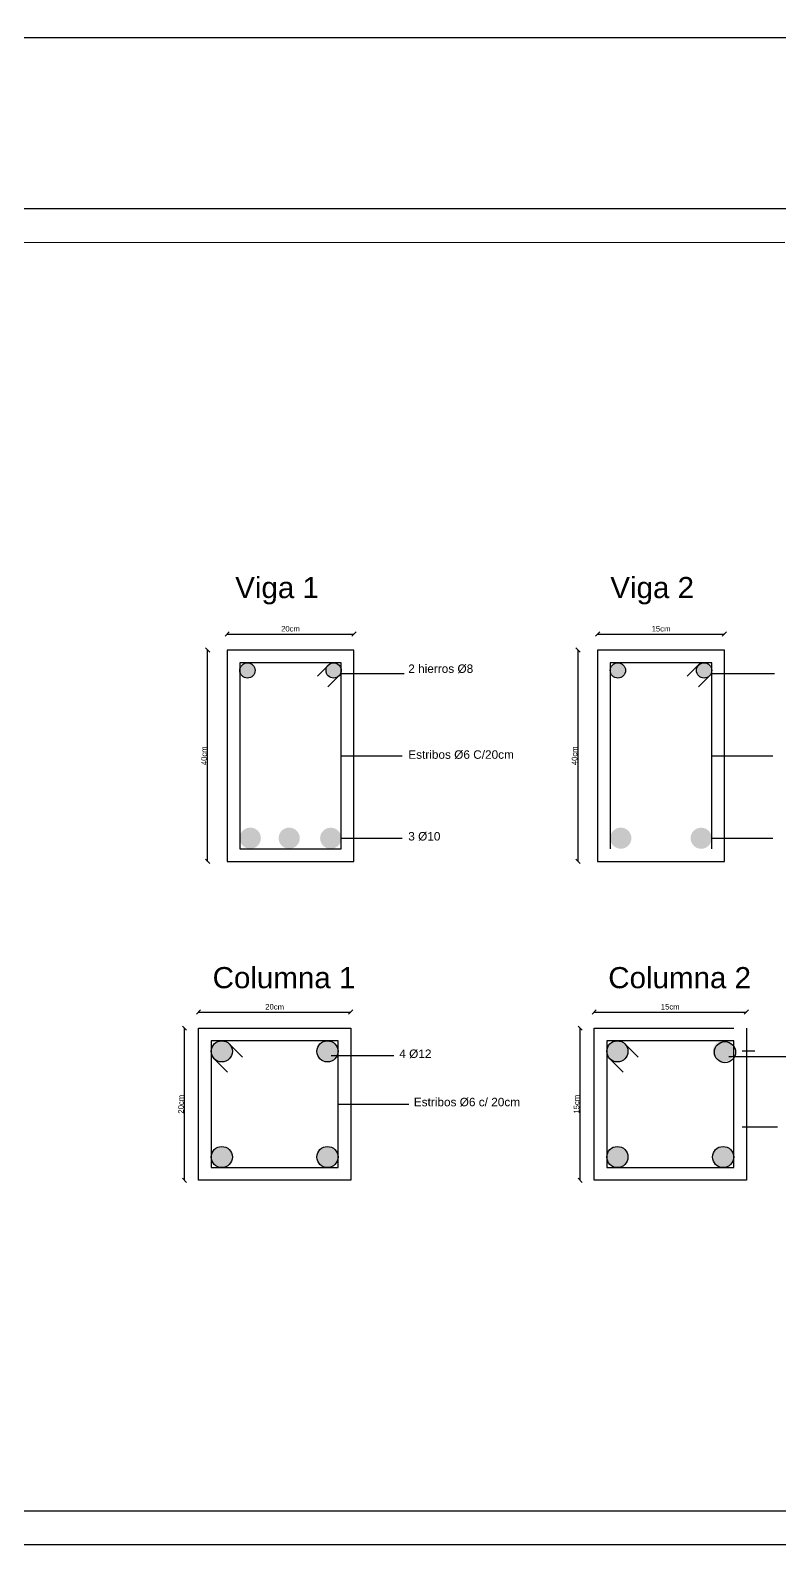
# Model space of a CAD drawing. Header units: millimetres. Extents: x 2439 to 2849, y 1282 to 1398.
# Drawn here: x 2626.9 to 2644.62, y 1326.13 to 1361.97 of the extents above; entities that cross this region are included whole.
import ezdxf

# ---------------------------------------------------------------- set-up
doc = ezdxf.new("R2010")
doc.units = ezdxf.units.MM
doc.linetypes.add('JIS_02_0.7', pattern=[1.35, 0.75, -0.6])
doc.layers.add('AGUA FRIA', color=5, linetype='JIS_02_0.7')
doc.styles.get("Standard").update_dxf_attribs({"font": 'arial.ttf'})
doc.dimstyles.new('Joel', dxfattribs={"dimtxt": 0.13, "dimasz": 0.1, "dimexe": 1.25, "dimexo": 0.625, "dimgap": 0.0176, "dimtad": 1, "dimtxsty": 'Standard', "dimblk": 'OBLIQUE', "dimcen": 2.5, "dimse1": 1, "dimse2": 1, "dimclre": 256, "dimadec": 0, "dimazin": 0, "dimtfac": 1, "dimtmove": 0, "dimatfit": 3, "dimldrblk": 'OBLIQUE', "dimfxl": 1, "dimarcsym": 0})

# ---------------------------------------------------------------- blocks, each defined once
blk = doc.blocks.new('_Oblique')
at = {"color": 0, "linetype": 'ByBlock', "lineweight": -2}
blk.add_line((-0.5, -0.5), (0.5, 0.5), dxfattribs=at)
blk = doc.blocks.new('*D90')
at = {"color": 0, "lineweight": -2, "transparency": 16777216}
blk.add_line((2630.876, 1338.735), (2634.476, 1338.735), dxfattribs=at)
at = {"layer": 'Defpoints', "color": 0, "transparency": 16777216}
for p in [(2634.476, 1338.735), (2630.876, 1338.213), (2634.476, 1338.213)]:
    blk.add_point(p, dxfattribs=at)
at = {"color": 0, "lineweight": -2, "transparency": 16777216, "xscale": 0.1, "yscale": 0.1, "zscale": 0.1, "rotation": 180}
blk.add_blockref('_Oblique', (2630.876, 1338.735), dxfattribs=at)
at = {"color": 0, "lineweight": -2, "transparency": 16777216, "xscale": 0.1, "yscale": 0.1, "zscale": 0.1}
blk.add_blockref('_Oblique', (2634.476, 1338.735), dxfattribs=at)
at = {"color": 0, "transparency": 16777216, "insert": (2632.676, 1338.859), "char_height": 0.13, "attachment_point": 5}
blk.add_mtext('20cm', dxfattribs=at)
blk = doc.blocks.new('*D91')
at = {"color": 0, "lineweight": -2, "transparency": 16777216}
blk.add_line((2630.544, 1334.754), (2630.544, 1338.354), dxfattribs=at)
at = {"layer": 'Defpoints', "color": 0, "transparency": 16777216}
for p in [(2630.544, 1338.354), (2630.876, 1338.354), (2630.891, 1334.754)]:
    blk.add_point(p, dxfattribs=at)
at = {"color": 0, "lineweight": -2, "transparency": 16777216, "xscale": 0.1, "yscale": 0.1, "zscale": 0.1}
for p, rotation in [((2630.544, 1338.354), 90), ((2630.544, 1334.754), 270)]:
    blk.add_blockref('_Oblique', p, dxfattribs=dict(at, rotation=rotation))
at = {"color": 0, "transparency": 16777216, "insert": (2630.46, 1336.554), "char_height": 0.13, "attachment_point": 5, "rotation": 90}
blk.add_mtext('20cm', dxfattribs=at)
blk = doc.blocks.new('*D88')
at = {"color": 0, "lineweight": -2, "transparency": 16777216}
blk.add_line((2640.235, 1338.735), (2643.835, 1338.735), dxfattribs=at)
at = {"layer": 'Defpoints', "color": 0, "transparency": 16777216}
for p in [(2643.835, 1338.735), (2640.235, 1338.213), (2643.835, 1338.213)]:
    blk.add_point(p, dxfattribs=at)
at = {"color": 0, "lineweight": -2, "transparency": 16777216, "xscale": 0.1, "yscale": 0.1, "zscale": 0.1, "rotation": 180}
blk.add_blockref('_Oblique', (2640.235, 1338.735), dxfattribs=at)
at = {"color": 0, "lineweight": -2, "transparency": 16777216, "xscale": 0.1, "yscale": 0.1, "zscale": 0.1}
blk.add_blockref('_Oblique', (2643.835, 1338.735), dxfattribs=at)
at = {"color": 0, "transparency": 16777216, "insert": (2642.035, 1338.859), "char_height": 0.13, "attachment_point": 5}
blk.add_mtext('15cm', dxfattribs=at)
blk = doc.blocks.new('*D89')
at = {"color": 0, "lineweight": -2, "transparency": 16777216}
blk.add_line((2639.903, 1334.754), (2639.903, 1338.354), dxfattribs=at)
at = {"layer": 'Defpoints', "color": 0, "transparency": 16777216}
for p in [(2639.903, 1338.354), (2640.235, 1338.354), (2640.251, 1334.754)]:
    blk.add_point(p, dxfattribs=at)
at = {"color": 0, "lineweight": -2, "transparency": 16777216, "xscale": 0.1, "yscale": 0.1, "zscale": 0.1}
for p, rotation in [((2639.903, 1338.354), 90), ((2639.903, 1334.754), 270)]:
    blk.add_blockref('_Oblique', p, dxfattribs=dict(at, rotation=rotation))
at = {"color": 0, "transparency": 16777216, "insert": (2639.819, 1336.554), "char_height": 0.13, "attachment_point": 5, "rotation": 90}
blk.add_mtext('15cm', dxfattribs=at)
blk = doc.blocks.new('*D92')
at = {"color": 0, "lineweight": -2, "transparency": 16777216}
blk.add_line((2631.552, 1347.681), (2634.552, 1347.681), dxfattribs=at)
at = {"layer": 'Defpoints', "color": 0, "transparency": 16777216}
for p in [(2634.552, 1347.681), (2631.552, 1347.3), (2634.552, 1347.159)]:
    blk.add_point(p, dxfattribs=at)
at = {"color": 0, "lineweight": -2, "transparency": 16777216, "xscale": 0.1, "yscale": 0.1, "zscale": 0.1, "rotation": 180}
blk.add_blockref('_Oblique', (2631.552, 1347.681), dxfattribs=at)
at = {"color": 0, "lineweight": -2, "transparency": 16777216, "xscale": 0.1, "yscale": 0.1, "zscale": 0.1}
blk.add_blockref('_Oblique', (2634.552, 1347.681), dxfattribs=at)
at = {"color": 0, "transparency": 16777216, "insert": (2633.052, 1347.805), "char_height": 0.13, "attachment_point": 5}
blk.add_mtext('20cm', dxfattribs=at)
blk = doc.blocks.new('*D94')
at = {"color": 0, "lineweight": -2, "transparency": 16777216}
blk.add_line((2631.09, 1342.3), (2631.09, 1347.3), dxfattribs=at)
at = {"layer": 'Defpoints', "color": 0, "transparency": 16777216}
for p in [(2631.09, 1347.3), (2631.552, 1347.3), (2631.552, 1342.3)]:
    blk.add_point(p, dxfattribs=at)
at = {"color": 0, "lineweight": -2, "transparency": 16777216, "xscale": 0.1, "yscale": 0.1, "zscale": 0.1}
for p, rotation in [((2631.09, 1347.3), 90), ((2631.09, 1342.3), 270)]:
    blk.add_blockref('_Oblique', p, dxfattribs=dict(at, rotation=rotation))
at = {"color": 0, "transparency": 16777216, "insert": (2631.006, 1344.8), "char_height": 0.13, "attachment_point": 5, "rotation": 90}
blk.add_mtext('40cm', dxfattribs=at)
blk = doc.blocks.new('*D93')
at = {"color": 0, "lineweight": -2, "transparency": 16777216}
blk.add_line((2640.316, 1347.681), (2643.316, 1347.681), dxfattribs=at)
at = {"layer": 'Defpoints', "color": 0, "transparency": 16777216}
for p in [(2643.316, 1347.681), (2640.316, 1347.3), (2643.316, 1347.159)]:
    blk.add_point(p, dxfattribs=at)
at = {"color": 0, "lineweight": -2, "transparency": 16777216, "xscale": 0.1, "yscale": 0.1, "zscale": 0.1, "rotation": 180}
blk.add_blockref('_Oblique', (2640.316, 1347.681), dxfattribs=at)
at = {"color": 0, "lineweight": -2, "transparency": 16777216, "xscale": 0.1, "yscale": 0.1, "zscale": 0.1}
blk.add_blockref('_Oblique', (2643.316, 1347.681), dxfattribs=at)
at = {"color": 0, "transparency": 16777216, "insert": (2641.816, 1347.805), "char_height": 0.13, "attachment_point": 5}
blk.add_mtext('15cm', dxfattribs=at)
blk = doc.blocks.new('*D95')
at = {"color": 0, "lineweight": -2, "transparency": 16777216}
blk.add_line((2639.855, 1342.3), (2639.855, 1347.3), dxfattribs=at)
at = {"layer": 'Defpoints', "color": 0, "transparency": 16777216}
for p in [(2639.855, 1347.3), (2640.316, 1347.3), (2640.316, 1342.3)]:
    blk.add_point(p, dxfattribs=at)
at = {"color": 0, "lineweight": -2, "transparency": 16777216, "xscale": 0.1, "yscale": 0.1, "zscale": 0.1}
for p, rotation in [((2639.855, 1347.3), 90), ((2639.855, 1342.3), 270)]:
    blk.add_blockref('_Oblique', p, dxfattribs=dict(at, rotation=rotation))
at = {"color": 0, "transparency": 16777216, "insert": (2639.771, 1344.8), "char_height": 0.13, "attachment_point": 5, "rotation": 90}
blk.add_mtext('40cm', dxfattribs=at)
blk = doc.blocks.new('*D116')
at = {"color": 0, "lineweight": -2, "transparency": 16777216}
blk.add_line((2687.748, 1361.786), (2603.213, 1361.786), dxfattribs=at)
at = {"layer": 'Defpoints', "color": 0, "transparency": 16777216}
for p in [(2603.213, 1361.786), (2603.213, 1357.751), (2687.748, 1357.751)]:
    blk.add_point(p, dxfattribs=at)
at = {"color": 0, "lineweight": -2, "transparency": 16777216, "xscale": 0.1, "yscale": 0.1, "zscale": 0.1, "rotation": 180}
blk.add_blockref('_Oblique', (2603.213, 1361.786), dxfattribs=at)
at = {"color": 0, "lineweight": -2, "transparency": 16777216, "xscale": 0.1, "yscale": 0.1, "zscale": 0.1}
blk.add_blockref('_Oblique', (2687.748, 1361.786), dxfattribs=at)
at = {"color": 0, "transparency": 16777216, "insert": (2645.48, 1361.882), "char_height": 0.13, "attachment_point": 5}
blk.add_mtext('84,54', dxfattribs=at)

msp = doc.modelspace()

# ---------------------------------------------------------------- hatches: boundary and pattern name
at = {"layer": 'AGUA FRIA', "ltscale": 0.01, "true_color": 0x000000}
h = msp.add_hatch(color=18, dxfattribs=at)
h.paths.add_polyline_path([(2631.68193, 1335.303, 1), (2631.18193, 1335.303, 1)])
h.paths.add_polyline_path([(2634.18193, 1335.303, 1), (2633.68193, 1335.303, 1)])
h.paths.add_polyline_path([(2634.18193, 1337.803, 1), (2633.68193, 1337.803, 1)])
h.paths.add_polyline_path([(2631.68193, 1337.803, 1), (2631.18193, 1337.803, 1)])
h.paths.add_polyline_path([(2640.54162, 1335.303, 1), (2641.04162, 1335.303, 1)])
h.paths.add_polyline_path([(2643.04162, 1335.303, 1), (2643.54162, 1335.303, 1)])
h.paths.add_polyline_path([(2643.04162, 1337.803, 1), (2643.54162, 1337.803, 1)])
h.paths.add_polyline_path([(2641.04162, 1337.803, 1), (2640.54162, 1337.803, 1)])
h.paths.add_polyline_path([(2642.51625, 1342.84755, 0.37590498), (2642.73321, 1342.59974), (2642.79929, 1342.59974, 0.37590498), (2643.01625, 1342.84755, 1)])
h.paths.add_polyline_path([(2640.61625, 1342.87462), (2640.61625, 1342.82487, 0.9513674), (2641.11501, 1342.84974, 0.9513674)])
h.paths.add_polyline_path([(2642.98719, 1346.72068, 0.1294768), (2643.01625, 1346.80781), (2643.01625, 1346.83103, 0.96829785), (2642.65598, 1346.81942, 0.59612387), (2642.93504, 1346.66853)])
h.paths.add_polyline_path([(2640.9769, 1346.81942, 1), (2640.61625, 1346.81942, 1)])
h.paths.add_polyline_path([(2633.75167, 1342.84755, 0.37590498), (2633.96863, 1342.59974), (2634.03471, 1342.59974, 0.37590498), (2634.25167, 1342.84755, 1)])
h.paths.add_polyline_path([(2633.27088, 1342.84974, 1), (2632.77088, 1342.84974, 1)])
h.paths.add_polyline_path([(2631.85167, 1342.87462), (2631.85167, 1342.82487, 0.9513674), (2632.35043, 1342.84974, 0.9513674)])
h.paths.add_polyline_path([(2632.21232, 1346.81942, 1), (2631.85167, 1346.81942, 1)])
h.paths.add_polyline_path([(2633.92232, 1346.92039, 0.14968757), (2633.8914, 1346.81942, 0.59612387), (2634.17046, 1346.66853), (2634.22261, 1346.72068, 0.1294768), (2634.25167, 1346.80781), (2634.25167, 1346.83103, 0.57945846), (2633.97075, 1346.96882)])

# ---------------------------------------------------------------- linework, layer by layer
at = {"linetype": 'Continuous', "ltscale": 0.02}
msp.add_line((2603.21262, 1357.7507), (2652.22421, 1357.7507), dxfattribs=at)
for p, q in [((2607.26169, 1356.93546), (2644.74784, 1356.9507)), ((2631.55167, 1347.29974), (2631.55167, 1342.29974)), ((2634.55167, 1347.29974), (2631.55167, 1347.29974)), ((2634.55167, 1342.29974), (2634.55167, 1347.29974)), ((2640.31625, 1347.29974), (2640.31625, 1342.29974)), ((2643.31625, 1347.29974), (2640.31625, 1347.29974)), ((2643.31625, 1342.29974), (2643.31625, 1347.29974)), ((2631.85167, 1346.99974), (2631.85167, 1342.59974)), ((2634.25167, 1346.99974), (2631.85167, 1346.99974)), ((2634.00167, 1346.99974), (2633.68599, 1346.68406)), ((2634.25167, 1346.74974), (2633.93599, 1346.43406)), ((2634.25167, 1342.59974), (2634.25167, 1346.99974)), ((2634.25167, 1346.74974), (2635.73834, 1346.74974)), ((2640.61625, 1346.99974), (2640.61625, 1342.59974)), ((2643.01625, 1346.99974), (2640.61625, 1346.99974)), ((2642.75404, 1346.99974), (2642.43835, 1346.68406)), ((2643.01625, 1346.74974), (2642.70057, 1346.43406)), ((2643.01625, 1342.59974), (2643.01625, 1346.99974)), ((2643.01625, 1346.74974), (2644.50292, 1346.74974)), ((2634.25167, 1344.79974), (2635.69436, 1344.79974)), ((2643.01625, 1344.79974), (2644.45894, 1344.79974)), ((2634.25167, 1342.84755), (2635.69421, 1342.84755)), ((2643.01625, 1342.84755), (2644.45879, 1342.84755)), ((2631.85167, 1342.59974), (2634.25167, 1342.59974)), ((2631.55167, 1342.29974), (2634.55167, 1342.29974)), ((2640.31625, 1342.29974), (2643.31625, 1342.29974)), ((2630.87554, 1338.05406), (2630.87554, 1338.35406)), ((2630.87554, 1338.35406), (2634.17554, 1338.35406)), ((2634.17554, 1338.35406), (2634.47554, 1338.35406)), ((2634.47554, 1338.35406), (2634.47554, 1335.05406)), ((2640.23523, 1338.05406), (2640.23523, 1338.35406)), ((2640.23523, 1338.35406), (2643.53523, 1338.35406)), ((2643.83523, 1338.35406), (2643.83523, 1335.05406)), ((2630.87554, 1335.05406), (2630.87554, 1338.05406)), ((2631.17554, 1338.05406), (2631.17554, 1335.05406)), ((2634.17554, 1338.05406), (2631.17554, 1338.05406)), ((2631.17554, 1338.05406), (2631.17554, 1337.55406)), ((2631.60232, 1337.98084), (2631.918, 1337.66516)), ((2634.17554, 1335.05406), (2634.17554, 1338.05406)), ((2640.23523, 1335.05406), (2640.23523, 1338.05406)), ((2640.53523, 1338.05406), (2640.53523, 1335.05406)), ((2643.53523, 1338.05406), (2640.53523, 1338.05406)), ((2640.53523, 1338.05406), (2640.53523, 1337.55406)), ((2640.96201, 1337.98084), (2641.27769, 1337.66516)), ((2643.53523, 1335.05406), (2643.53523, 1338.05406)), ((2643.73746, 1337.81996), (2644.03746, 1337.81996)), ((2631.24876, 1337.62729), (2631.56445, 1337.3116)), ((2634.01384, 1337.70468), (2635.49934, 1337.70468)), ((2640.60845, 1337.62729), (2640.92414, 1337.3116)), ((2643.41802, 1337.68625), (2644.90352, 1337.68625)), ((2634.17554, 1336.55406), (2635.84919, 1336.55406)), ((2643.73746, 1336.01996), (2644.57428, 1336.01996)), ((2630.87554, 1334.75406), (2630.87554, 1335.05406)), ((2631.17554, 1335.05406), (2634.17554, 1335.05406)), ((2634.47554, 1335.05406), (2634.47554, 1334.75406)), ((2640.23523, 1334.75406), (2640.23523, 1335.05406)), ((2640.53523, 1335.05406), (2643.53523, 1335.05406)), ((2643.83523, 1335.05406), (2643.83523, 1334.75406)), ((2634.47554, 1334.75406), (2630.87554, 1334.75406)), ((2643.83523, 1334.75406), (2640.23523, 1334.75406)), ((2607.26169, 1326.9307), (2686.94784, 1326.9307)), ((2687.74784, 1326.1307), (2603.21262, 1326.1307))]:
    msp.add_line(p, q)
for centre, radius in [((2632.03199, 1346.81942), 0.18032), ((2634.07172, 1346.81942), 0.18032), ((2640.79657, 1346.81942), 0.18032), ((2642.8363, 1346.81942), 0.18032), ((2631.42554, 1337.80406), 0.25), ((2633.92554, 1337.80406), 0.25), ((2640.78523, 1337.80406), 0.25), ((2643.32972, 1337.78564), 0.25), ((2631.42554, 1335.30406), 0.25), ((2633.92554, 1335.30406), 0.25), ((2640.78523, 1335.30406), 0.25), ((2643.28523, 1335.30406), 0.25)]:
    msp.add_circle(centre, radius)

# ---------------------------------------------------------------- texts
at = {"attachment_point": 1}
for s, insert, char_height, width in [('Viga 1', (2631.74324, 1349.03027), 0.5, 5.6751976), ('Viga 2', (2640.61718, 1349.03027), 0.5, 5.6751976), ('2 hierros %%C8 ', (2635.83693, 1346.96062), 0.2, 4.3071662), ('Estribos %%C6 C/20cm', (2635.83693, 1344.92812), 0.2, 4.3071662), ('3 %%C10', (2635.83693, 1342.9945), 0.2, 4.3071662), ('Columna 1', (2631.2086, 1339.79922), 0.5, 5.6751976), ('Columna 2', (2640.56829, 1339.79922), 0.5, 5.6751976), ('4 %%C12', (2635.62468, 1337.84882), 0.2, 4.3071662), ('Estribos %%C6 c/ 20cm', (2635.96787, 1336.70567), 0.2, 4.3071662)]:
    msp.add_mtext(s, dxfattribs=dict(at, insert=insert, char_height=char_height, width=width))

# ---------------------------------------------------------------- dimensions: what is measured, and where the dimension line sits
dim = msp.add_linear_dim(base=(2603.21262, 1361.78588), p1=(2687.74784, 1357.7507), p2=(2603.21262, 1357.7507), dimstyle='Joel', override={"dimfxl": 0.1, "dimarcsym": 2})
dim.commit()
dim.dimension.update_dxf_attribs({"geometry": '*D116', "text_midpoint": (2645.48023, 1361.88161)})
for base, p1, p2, text, picture, middle in [((2634.55167, 1347.68074), (2631.55167, 1347.29974), (2634.55167, 1347.15888), '20cm', '*D92', (2633.05167, 1347.80471)), ((2643.31625, 1347.68074), (2640.31625, 1347.29974), (2643.31625, 1347.15888), '15cm', '*D93', (2641.81625, 1347.80471)), ((2634.47554, 1338.73506), (2630.87554, 1338.2132), (2634.47554, 1338.2132), '20cm', '*D90', (2632.67554, 1338.85903)), ((2643.83523, 1338.73506), (2640.23523, 1338.2132), (2643.83523, 1338.2132), '15cm', '*D88', (2642.03523, 1338.85903))]:
    dim = msp.add_linear_dim(base=base, p1=p1, p2=p2, text=text, dimstyle='Joel', override={"dimgap": 0.0576})
    dim.commit()
    dim.dimension.update_dxf_attribs({"geometry": picture, "text_midpoint": middle})
for base, p1, p2, text, picture, middle in [((2631.09008, 1347.29974), (2631.55167, 1342.29974), (2631.55167, 1347.29974), '40cm', '*D94', (2631.0061, 1344.79974)), ((2639.85466, 1347.29974), (2640.31625, 1342.29974), (2640.31625, 1347.29974), '40cm', '*D95', (2639.77068, 1344.79974)), ((2630.5437, 1338.35406), (2630.89141, 1334.75406), (2630.87554, 1338.35406), '20cm', '*D91', (2630.45973, 1336.55406)), ((2639.90339, 1338.35406), (2640.2511, 1334.75406), (2640.23523, 1338.35406), '15cm', '*D89', (2639.81942, 1336.55406))]:
    dim = msp.add_linear_dim(base=base, p1=p1, p2=p2, angle=90, text=text, dimstyle='Joel')
    dim.commit()
    dim.dimension.update_dxf_attribs({"geometry": picture, "text_midpoint": middle})

doc.saveas('drawing.dxf')
